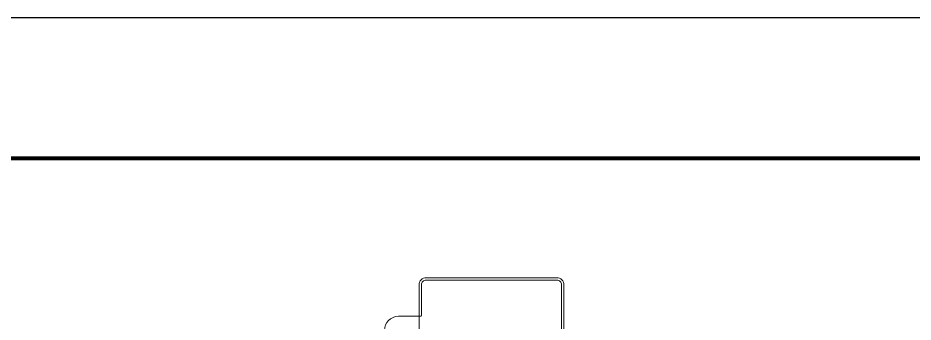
# Model space of a CAD drawing. Header units: millimetres. Extents: x -116 to 421, y 1 to 342.
# Drawn here: x -59.21 to -40.06, y 282.86 to 289.38 of the extents above; entities that cross this region are included whole.
import ezdxf

# ---------------------------------------------------------------- set-up
doc = ezdxf.new("R2010")
doc.units = ezdxf.units.MM
doc.header["$MEASUREMENT"] = 0
doc.layers.add('template', color=7, linetype='Continuous')

msp = doc.modelspace()

# ---------------------------------------------------------------- linework, layer by layer
at = {"color": 8, "lineweight": 9}
msp.add_line((-51.068, 282.985), (-50.598, 282.985), dxfattribs=at)
at = {"color": 8, "lineweight": 9, "transparency": 33554687}
for points in [[(-47.528, 282.21), (-47.528, 283.66, 0.414214), (-47.678, 283.81), (-50.478, 283.81, 0.414214), (-50.628, 283.66), (-50.628, 282.335), (-50.628, 282.985)], [(-47.578, 282.21), (-47.578, 283.66, 0.414214), (-47.678, 283.76), (-50.478, 283.76, 0.414214), (-50.578, 283.66), (-50.578, 283.005)]]:
    msp.add_lwpolyline(points, format="xyb", dxfattribs=at)
at = {"color": 8, "lineweight": 9}
for centre, radius, start, end in [((-51.068, 282.685), 0.3, 90, 180), ((-50.598, 283.005), 0.02, 270, 0)]:
    msp.add_arc(centre, radius, start, end, dxfattribs=at)
at = {"layer": 'template'}
msp.add_line((-16.248, 289.38), (-115.524, 289.38), dxfattribs=at)
at = {"layer": 'template', "linetype": 'Continuous', "const_width": 0.0853}
msp.add_lwpolyline([(-109.507, 221.993), (-19.256, 221.993), (-19.256, 286.372), (-109.507, 286.372)], close=True, dxfattribs=at)

doc.saveas('drawing.dxf')
